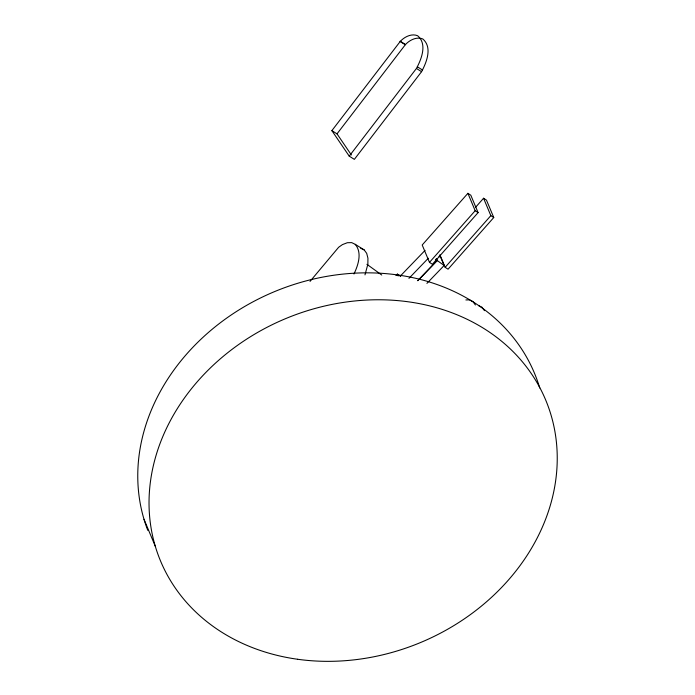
<?xml version="1.0" encoding="UTF-8"?>
<svg xmlns="http://www.w3.org/2000/svg" width="695" height="695" viewBox="0 0 695 695"><rect width="100%" height="100%" fill="white"/><g stroke="black" fill="none" stroke-linecap="round" stroke-linejoin="round"><path stroke-width="1.04" d="M364.988 274.873L367.863 264.187L367.933 258.201L366.691 253.345L364.206 249.939L355.241 244.336L351.696 242.624L347.326 242.72L342.435 244.605L338.639 247.272L310.022 281.414M349.229 156.158L416.435 68.457C421.517 59.014 427.434 44.028 417.652 35.74C411.405 33.169 404.203 37.009 400.164 41.535L331.871 130.643L349.229 156.158L354.363 159.364L421.57 71.672C426.652 62.229 432.568 47.243 422.786 38.955C416.54 36.383 409.346 40.214 405.307 44.741L337.014 133.857L351.375 154.968M353.972 274.004C358.168 265.151 362.364 252.771 355.241 244.336M467.9 193.323L422.195 244.996L429.475 262.389L432.386 264.274L478.091 212.609L470.81 195.217L467.9 193.323L475.172 210.724L478.091 212.609M475.71 207.136L483.564 198.249L486.483 200.143L493.763 217.535L448.058 269.2L445.139 267.314L439.883 254.752M429.475 262.389L475.172 210.724M445.139 267.314L490.844 215.65L483.564 198.249M395.942 275.576L397.384 274.091L400.746 276.523M400.433 275.932L425.062 250.374M408.947 278.365L428.346 258.227M436.382 258.514L437.207 260.503L417.712 280.737L437.12 260.634L436.295 258.644M426.912 283.386L444.14 265.507L440.821 257.576L439.084 256.325M465.885 299.945L469.377 299.866L472.921 301.578L475.406 304.983M360.662 248.228L364.206 249.939M478.447 305.539L481.991 307.251L484.476 310.656M400.155 41.196L405.298 44.402M400.164 41.535L405.307 44.741M417.347 66.781L422.482 69.995M416.435 68.457L421.57 71.672M331.871 130.643L337.014 133.857M490.844 215.65L493.763 217.535M437.207 260.503L444.14 265.507M435.487 259.452L437.12 260.634M366.908 264.3L381.737 275.02M397.384 274.091L398.174 275.985M144.004 519.278L155.272 546.209M147.783 530.355A208.717 175.444 -22.7 0 1 285.202 287.461A208.717 175.444 -22.7 0 1 539.728 387.975M297.59 659.26A208.717 175.444 -22.7 0 0 550.996 414.906A208.717 175.444 -22.7 0 0 210.811 367.507A208.717 175.444 -22.7 0 0 297.59 659.26"/></g></svg>
